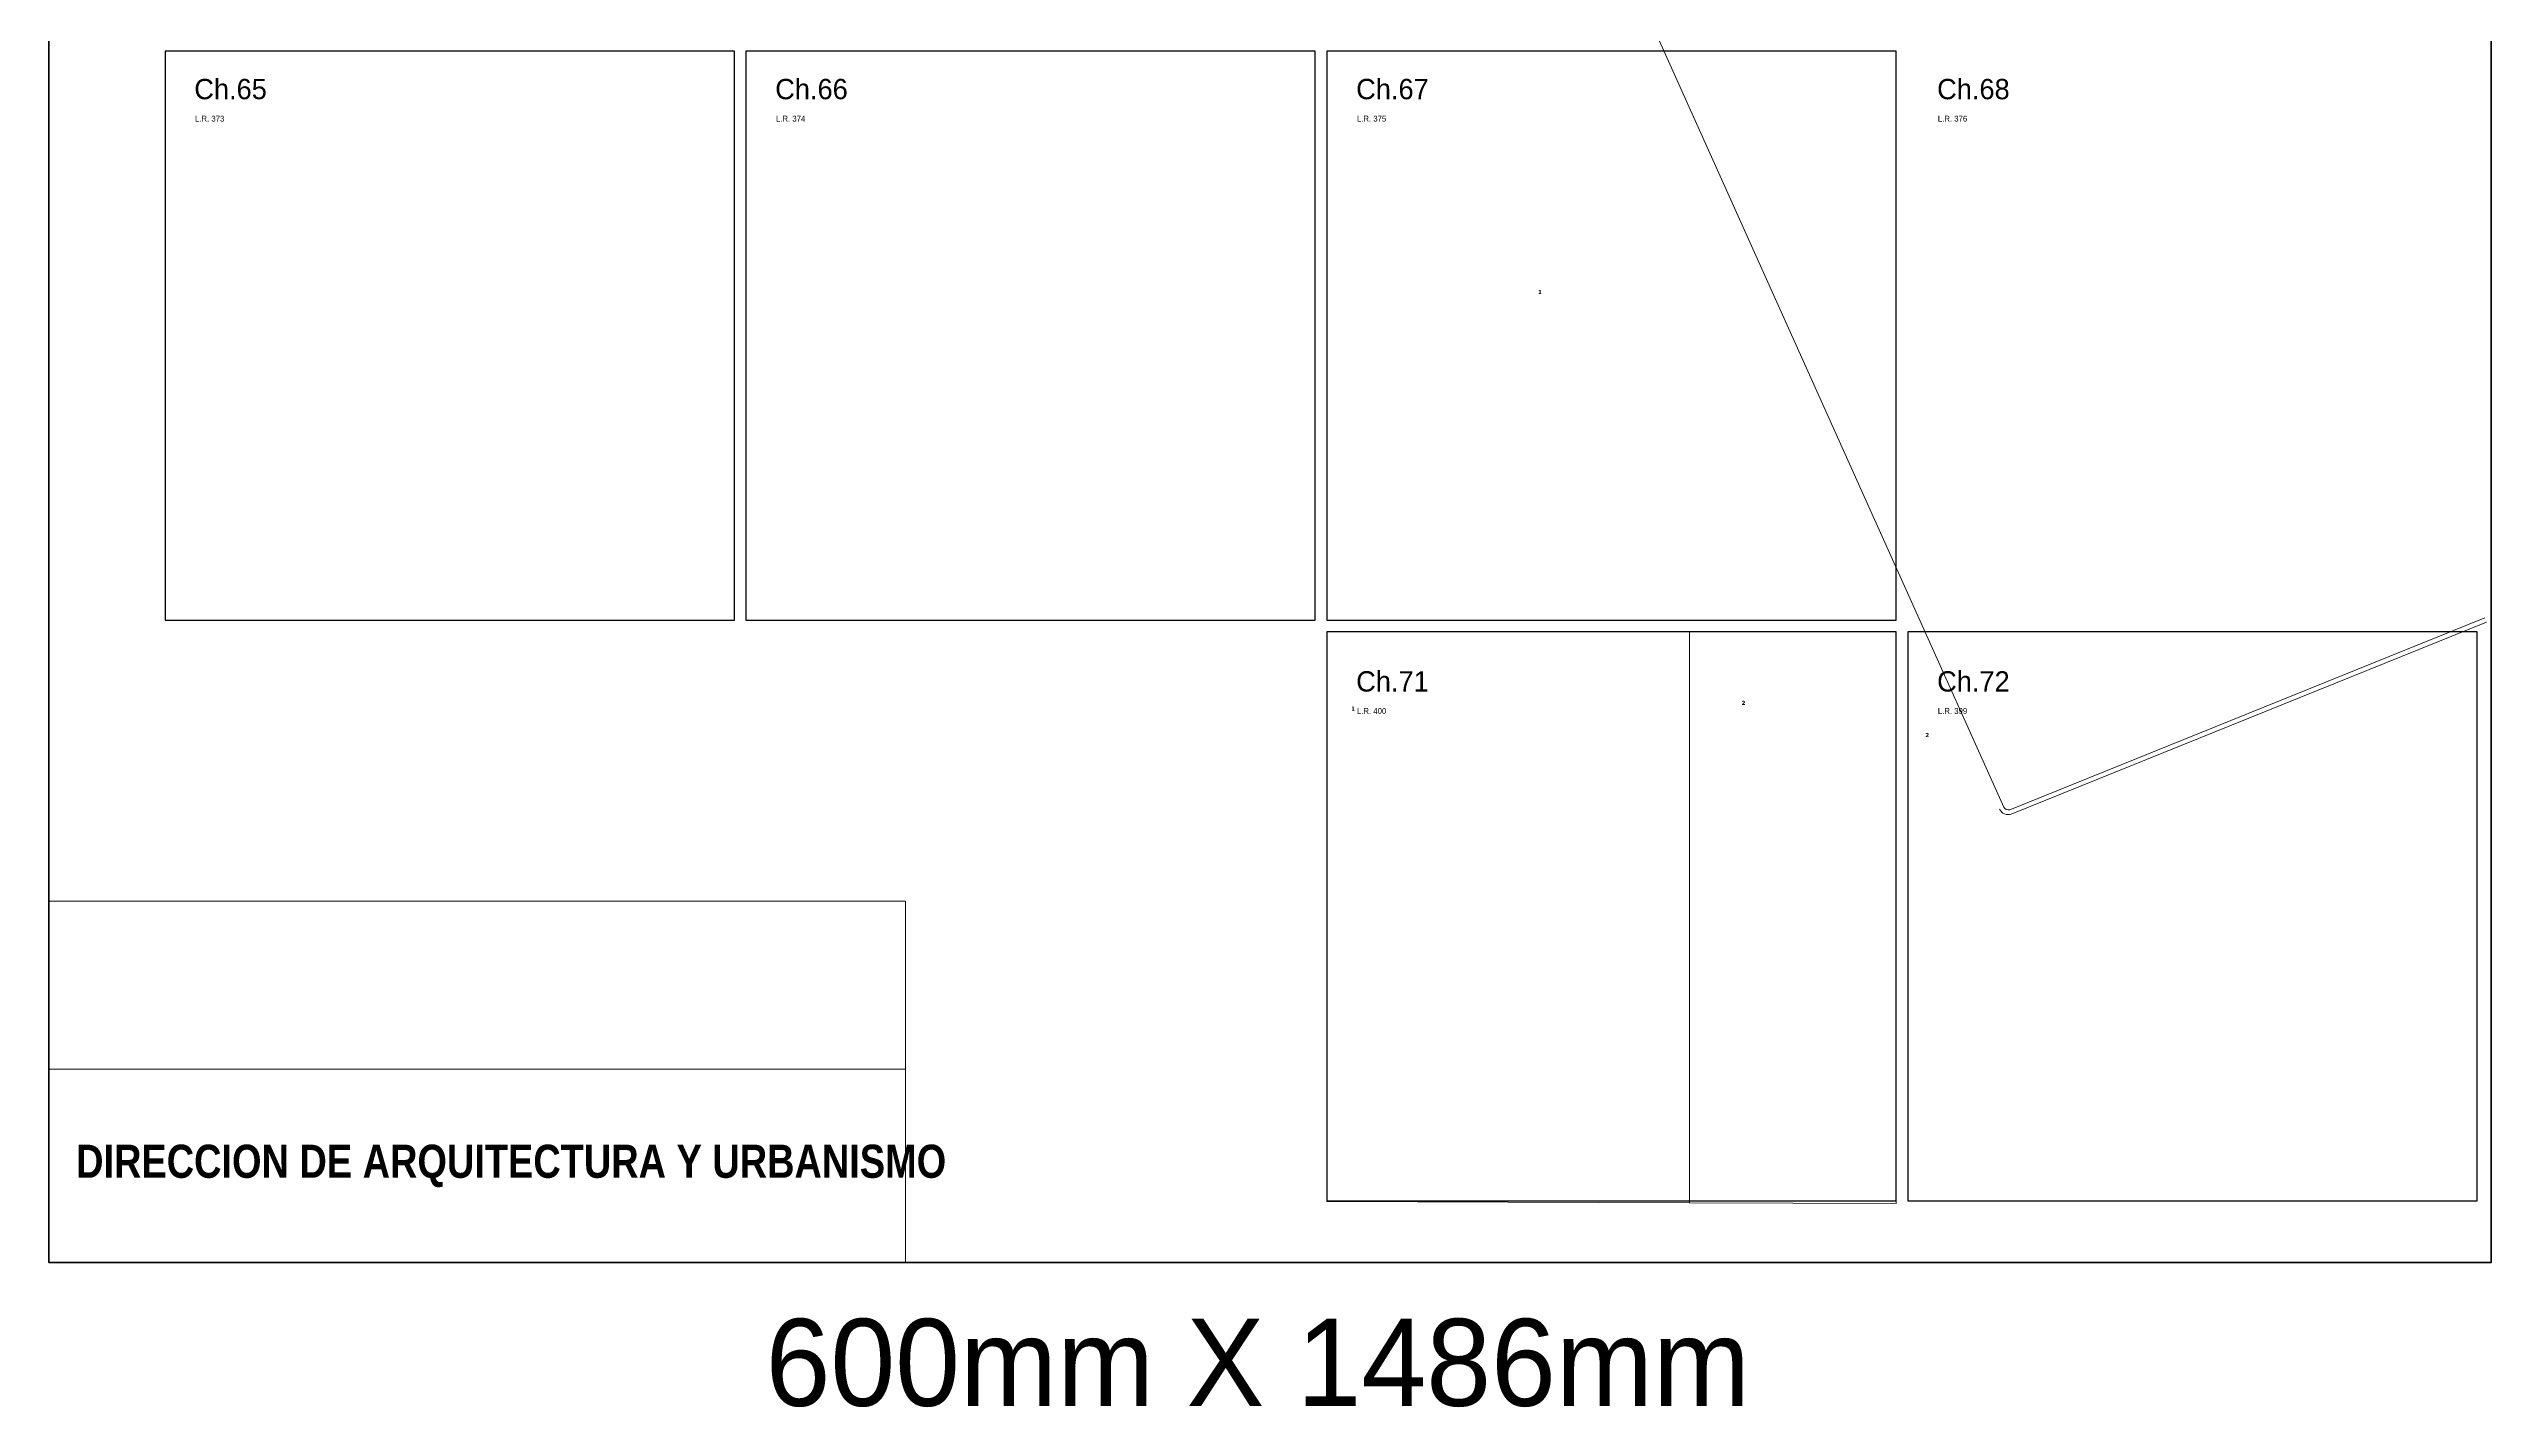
# Model space of a CAD drawing. Header units: millimetres. Extents: x 0 to 6558, y 60 to 10727.
# Drawn here: x 0 to 4204, y 60 to 2399 of the extents above; entities that cross this region are included whole.
import ezdxf

# ---------------------------------------------------------------- set-up
doc = ezdxf.new("R2010")
doc.units = ezdxf.units.MM
for name, color, linetype, lineweight in [('0 N° CHACRAS', 253, 'Continuous', 35), ('0 N° DE PARCELA', 255, 'Continuous', 25), ('0 SIG - PARCELAS', 252, 'Continuous', 18), ('RECUADRO', 7, 'Continuous', 18)]:
    doc.layers.add(name, color=color, linetype=linetype, lineweight=lineweight)
doc.layers.add('0 Nº DE LOTE', color=251, linetype='Continuous')
doc.layers.add('0 SIG - CHACRAS', color=253, linetype='Continuous')
doc.styles.add('Estilo1', font='ARIALN.TTF', dxfattribs={"height": 50})
doc.styles.get("Standard").update_dxf_attribs({"font": 'arial.ttf'})
doc.styles.add('STYLE1', font='arial.ttf')

msp = doc.modelspace()

# ---------------------------------------------------------------- linework, layer by layer
at = {"layer": '0 SIG - CHACRAS'}
for points in [[(199.979, 1415.105), (1179.979, 1415.105), (1179.979, 2395.105), (199.979, 2395.105)], [(1199.979, 1415.105), (2179.979, 1415.105), (2179.979, 2395.105), (1199.979, 2395.105)], [(2199.979, 1415.105), (3179.979, 1415.105), (3179.979, 2395.105), (2199.979, 2395.105)], [(2199.979, 415.105), (3179.979, 415.105), (3179.979, 1395.105), (2199.979, 1395.105)], [(3199.979, 415.105), (4179.979, 415.105), (4179.979, 1395.105), (3199.979, 1395.105)]]:
    msp.add_lwpolyline(points, close=True, dxfattribs=at)
at = {"layer": '0 SIG - PARCELAS'}
for p, q in [((1430.203, 5400.266), (3364.953, 1093.278)), ((3375.374, 1088.863), (4192.967, 1419.479)), ((3377.887, 1081.267), (4195.966, 1412.062))]:
    msp.add_line(p, q, dxfattribs=at)
for points in [[(2199.979, 413.955), (2199.979, 1395.105), (2824.269, 1395.105), (2824.269, 411.885)], [(2824.269, 411.885), (2824.269, 1395.105), (3179.979, 1395.105), (3179.979, 410.705)]]:
    msp.add_lwpolyline(points, close=True, dxfattribs=at)
for radius in [8.579, 16.579]:
    msp.add_arc((3372.679, 1097.008), radius, 205.768258, 288.30748, dxfattribs=at)
at = {"layer": 'RECUADRO', "color": 7, "lineweight": 60}
msp.add_lwpolyline([(0, 308.868), (4204, 308.868), (4204, 10726.868), (0, 10726.868)], close=True, dxfattribs=at)
at = {"layer": 'RECUADRO'}
for points in [[(1474.451, 642.119), (0, 642.119), (0, 931.588), (1474.451, 931.588)], [(0, 308.868), (1474.451, 308.868), (1474.451, 642.119), (0, 642.119)]]:
    msp.add_lwpolyline(points, close=True, dxfattribs=at)

# ---------------------------------------------------------------- texts
at = {"layer": '0 N° CHACRAS', "linetype": 'Continuous', "char_height": 35, "width": 338.88889, "attachment_point": 4}
for s, insert in [('{\\fBankGothic Lt BT|b0|i0|c0|p34;Ch.65}', (250.34, 2329.54)), ('{\\fBankGothic Lt BT|b0|i0|c0|p34;Ch.66}', (1250.34, 2329.54)), ('{\\fBankGothic Lt BT|b0|i0|c0|p34;Ch.67}', (2250.34, 2329.54)), ('{\\fBankGothic Lt BT|b0|i0|c0|p34;Ch.68}', (3250.34, 2329.54)), ('{\\fBankGothic Lt BT|b0|i0|c0|p34;Ch.71}', (2250.34, 1309.54)), ('{\\fBankGothic Lt BT|b0|i0|c0|p34;Ch.72}', (3250.34, 1309.54))]:
    msp.add_mtext(s, dxfattribs=dict(at, insert=insert))
at = {"layer": '0 N° DE PARCELA', "char_height": 7, "width": 338.88889, "attachment_point": 4, "style": 'STYLE1'}
for s, insert in [('{\\fVerdana|b1|i0|c0|p34;1}', (2563.257, 1980.434)), ('{\\fVerdana|b1|i0|c0|p34;\\C7;1}', (2241.835, 1263)), ('{\\fVerdana|b1|i0|c0|p34;2}', (2913.651, 1272.823)), ('{\\fVerdana|b1|i0|c0|p34;2}', (3229.873, 1217.269))]:
    msp.add_mtext(s, dxfattribs=dict(at, insert=insert))
at = {"layer": '0 Nº DE LOTE', "char_height": 10, "width": 118.3044, "attachment_point": 1}
for s, insert in [('{\\fBankGothic Lt BT|b0|i0|c0|p34;L.R. 373}', (251.557, 2283.871)), ('{\\fBankGothic Lt BT|b0|i0|c0|p34;L.R. 374}', (1251.557, 2283.871)), ('{\\fBankGothic Lt BT|b0|i0|c0|p34;L.R. 375}', (2251.557, 2283.871)), ('{\\fBankGothic Lt BT|b0|i0|c0|p34;L.R. 376}', (3251.557, 2283.871)), ('{\\fBankGothic Lt BT|b0|i0|c0|p34;L.R. 400}', (2251.557, 1263.871)), ('{\\fBankGothic Lt BT|b0|i0|c0|p34;L.R. 399}', (3251.557, 1263.871))]:
    msp.add_mtext(s, dxfattribs=dict(at, insert=insert))
at = {"layer": 'RECUADRO', "insert": (46.963, 511.909), "char_height": 57, "width": 1432.8108, "attachment_point": 1, "style": 'Estilo1'}
msp.add_mtext('{\\fSwis721 Cn BT|b1|i0|c0|p34;DIRECCION DE ARQUITECTURA Y URBANISMO}', dxfattribs=at)
at = {"layer": 'RECUADRO', "color": 4, "linetype": 'Continuous', "insert": (67.082, 136.019), "char_height": 150, "width": 4141.69909, "attachment_point": 4}
msp.add_mtext('\\pi1166.7;{\\fCentury Gothic|b0|i0|c0|p34;\\C256;600mm X 1486mm}', dxfattribs=at)

doc.saveas('drawing.dxf')
